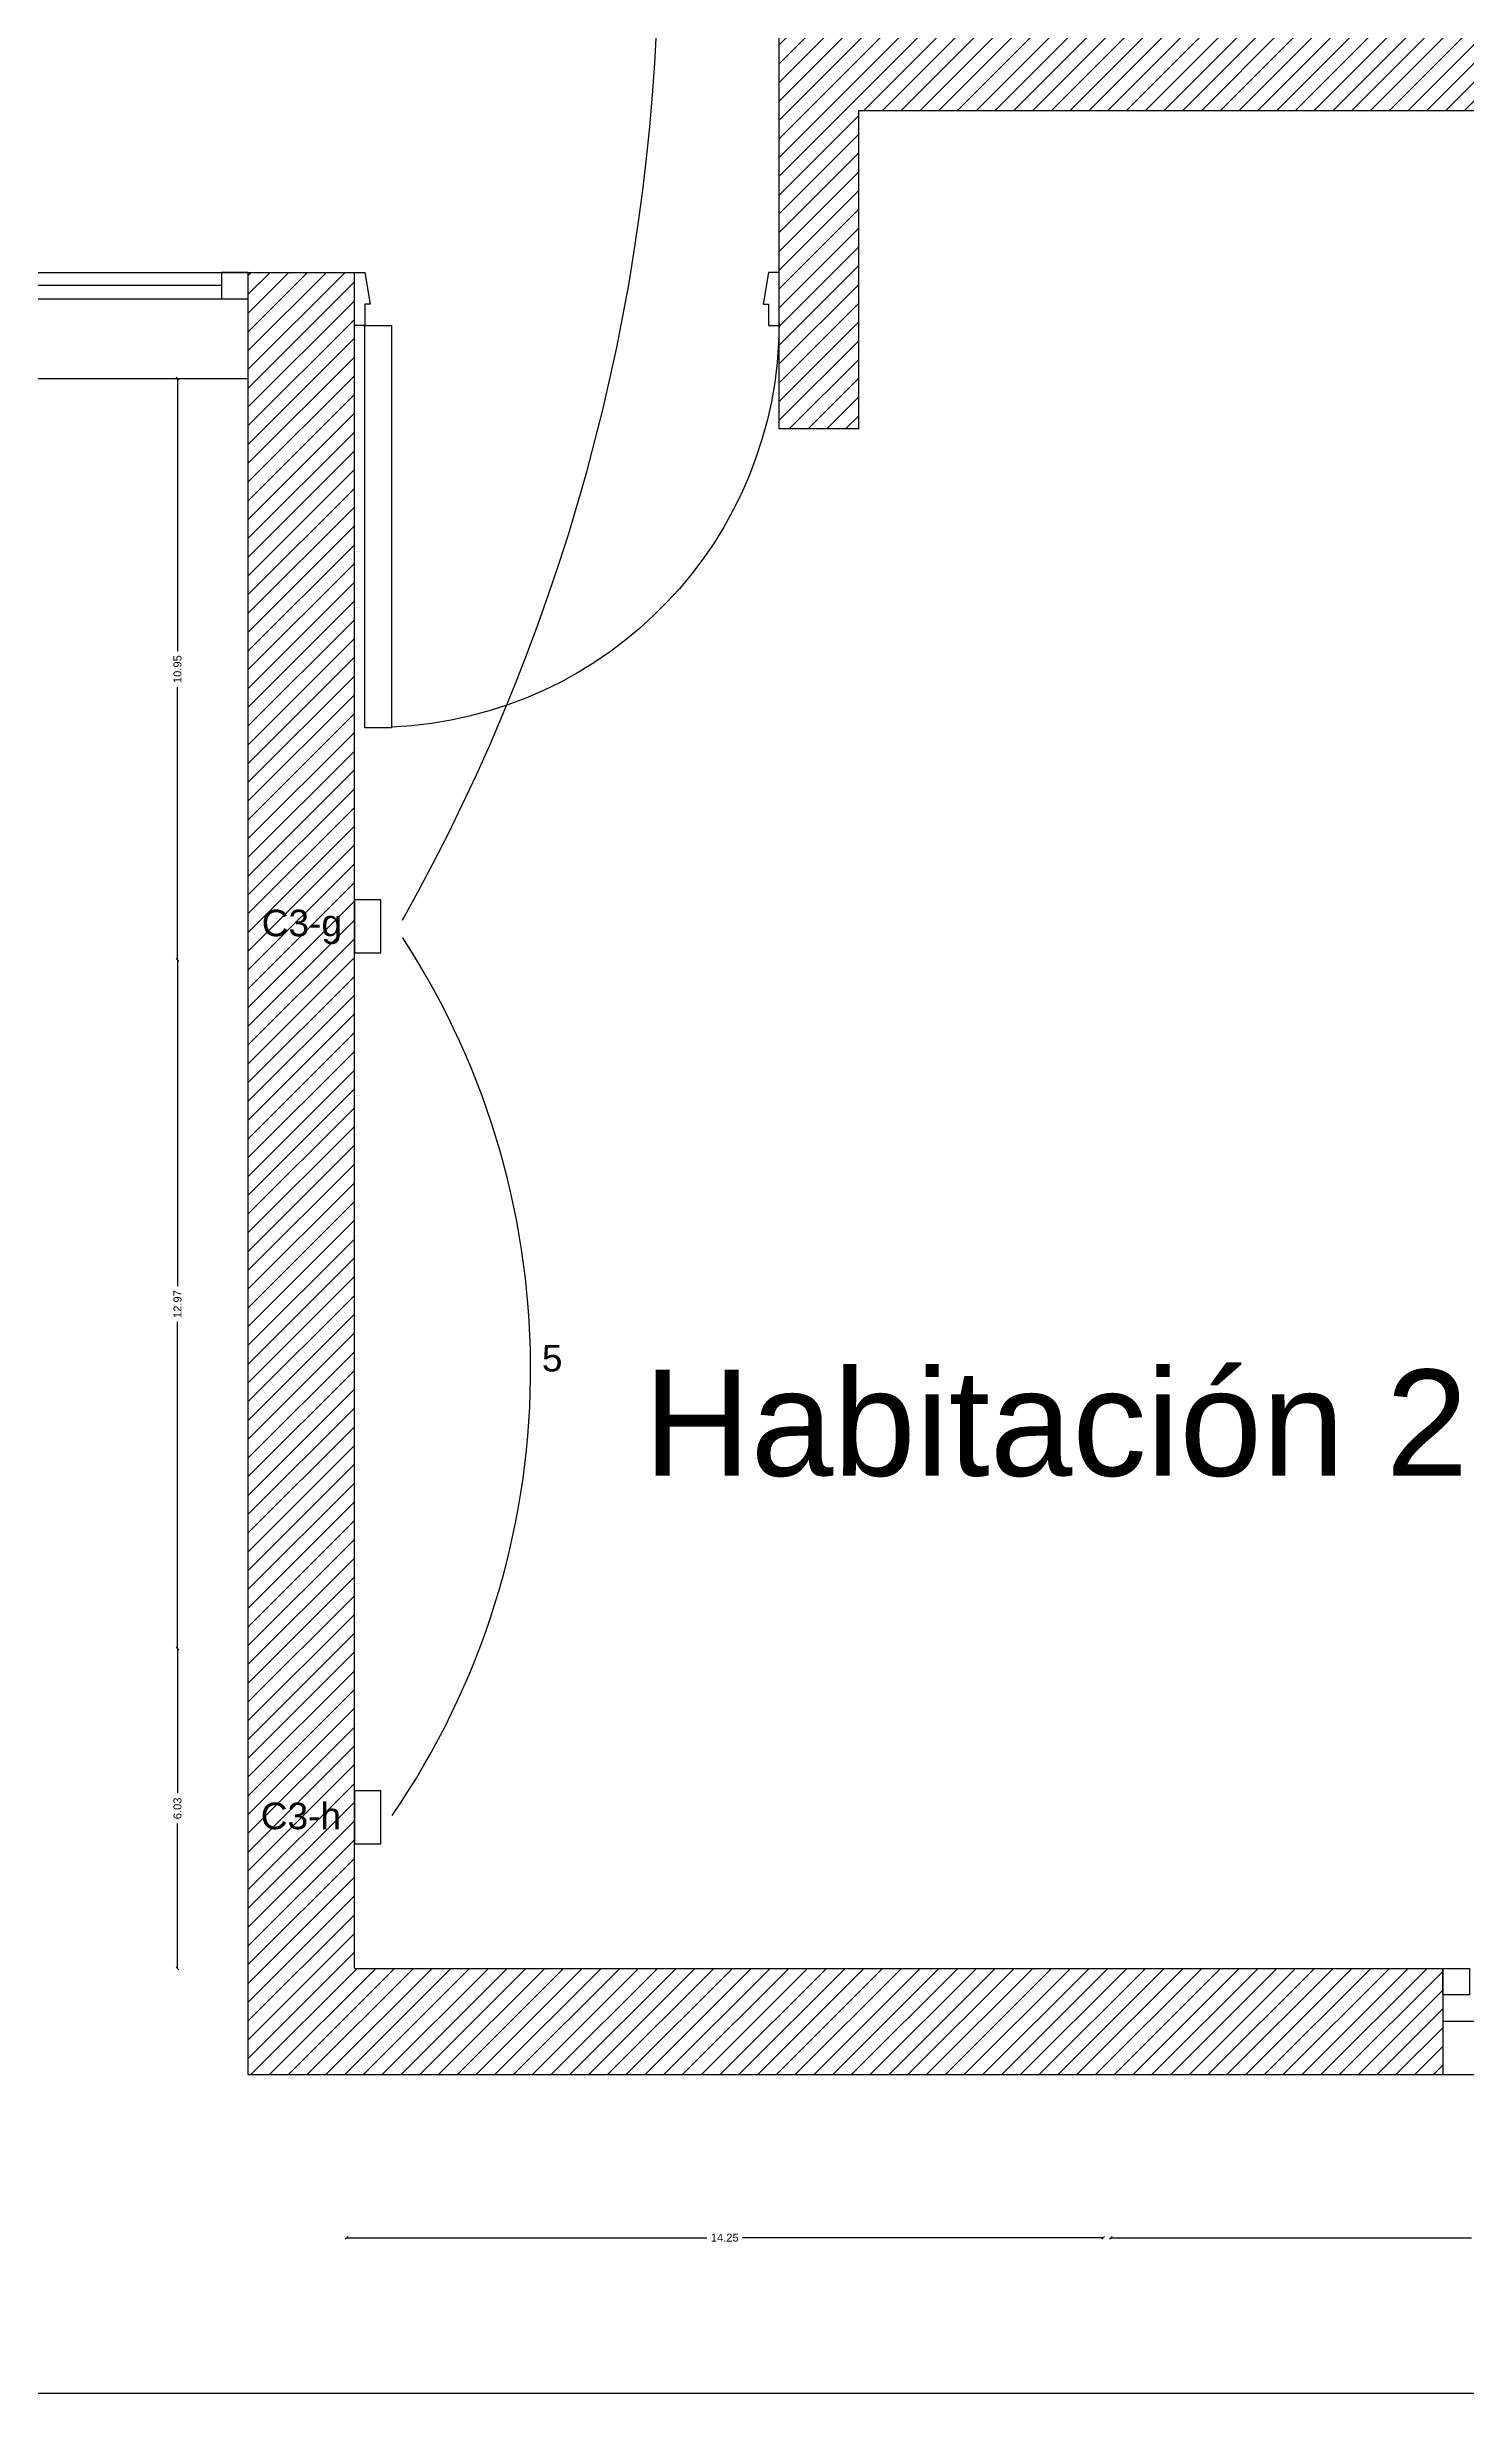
# Model space of a CAD drawing. Header units: millimetres. Extents: x -269 to 325, y -184 to 236.
# Drawn here: x 48.49 to 75.2, y -20.91 to 23.29 of the extents above; entities that cross this region are included whole.
import ezdxf

# ---------------------------------------------------------------- set-up
doc = ezdxf.new("R2010")
doc.units = ezdxf.units.MM
doc.layers.add('00 - COTAS E', color=142, linetype='Continuous', lineweight=0)
for name, color, linetype in [('01', 1, 'Continuous'), ('Cotas', 1, 'Continuous'), ('Equipamiento', 8, 'Continuous'), ('Hatch', 8, 'Continuous'), ('muros', 5, 'Continuous'), ('Vistas', 1, 'Continuous')]:
    doc.layers.add(name, color=color, linetype=linetype)
doc.styles.add('arial', font='arial.ttf', dxfattribs={"height": 0.15})
doc.styles.get("Standard").update_dxf_attribs({"font": 'arial.ttf'})
doc.dimstyles.new('cota50', dxfattribs={"dimtxt": 0.15, "dimasz": 0.05, "dimexe": 0, "dimexo": 0.2125, "dimgap": 0.09, "dimtad": 0, "dimzin": 0, "dimdsep": 46, "dimtxsty": 'arial', "dimblk": 'OBLIQUE', "dimcen": 0.09, "dimse1": 1, "dimse2": 1, "dimclrd": 1, "dimclre": 1, "dimclrt": 1, "dimadec": 0, "dimazin": 0, "dimtfac": 1, "dimtofl": 0, "dimtmove": 0, "dimatfit": 3, "dimldrblk": 'OBLIQUE', "dimfxl": 0, "dimtolj": 1, "dimtzin": 0, "dimarcsym": 0})
pattern_1 = [(45, (-1250.98112, -476.0581), (-0.176776695, 0.176776695), [])]

# ---------------------------------------------------------------- blocks, each defined once
blk = doc.blocks.new('V80')
blk.add_lwpolyline([(325.4869, 174.3022), (325.4869, 173.5444), (325.5369, 173.5444), (325.5369, 174.3022)], close=True)
for points in [[(325.4669, 173.4544), (325.4669, 173.4444), (325.4869, 173.4444), (325.4969, 173.5044), (325.4869, 173.5044), (325.4869, 173.5444), (325.4669, 173.5444), (325.4669, 173.5344)], [(326.2669, 173.4544), (326.2669, 173.4444), (326.2469, 173.4444), (326.2369, 173.5044), (326.2469, 173.5044), (326.2469, 173.5444), (326.2669, 173.5444), (326.2669, 173.5344)]]:
    blk.add_lwpolyline(points)
blk.add_arc((325.5045, 173.5392), 0.7624, 359.9701, 87.5655)
blk = doc.blocks.new('_Oblique')
at = {"layer": 'Cotas', "color": 0, "lineweight": -2}
blk.add_line((-0.5, -0.5), (0.5, 0.5), dxfattribs=at)
blk = doc.blocks.new('*D83')
at = {"layer": '00 - COTAS E', "color": 1, "lineweight": -2, "transparency": 16777216}
for p, q in [((50.95, -6.882), (50.95, -9.611)), ((50.95, -12.91), (50.95, -10.181))]:
    blk.add_line(p, q, dxfattribs=at)
at = {"layer": 'DEFPOINTS', "color": 0, "transparency": 16777216}
for p in [(54.748, -6.882), (50.95, -12.91), (54.748, -12.91)]:
    blk.add_point(p, dxfattribs=at)
at = {"layer": '00 - COTAS E', "color": 1, "lineweight": -2, "transparency": 16777216, "xscale": 0.05, "yscale": 0.05, "zscale": 0.05}
for p, rotation in [((50.95, -6.882), 90), ((50.95, -12.91), 270)]:
    blk.add_blockref('_Oblique', p, dxfattribs=dict(at, rotation=rotation))
at = {"layer": '00 - COTAS E', "color": 1, "transparency": 16777216, "insert": (50.95, -9.896), "char_height": 0.15, "attachment_point": 5, "rotation": 90, "style": 'arial'}
blk.add_mtext('\\A1;6.03', dxfattribs=at)
blk = doc.blocks.new('*D75')
at = {"layer": '00 - COTAS E', "color": 1, "lineweight": -2, "transparency": 16777216}
for p, q in [((50.95, 6.09), (50.95, -0.06)), ((50.95, -6.882), (50.95, -0.732))]:
    blk.add_line(p, q, dxfattribs=at)
at = {"layer": 'DEFPOINTS', "color": 0, "transparency": 16777216}
for p in [(50.95, 6.09), (54.748, 6.09), (54.748, -6.882)]:
    blk.add_point(p, dxfattribs=at)
at = {"layer": '00 - COTAS E', "color": 1, "lineweight": -2, "transparency": 16777216, "xscale": 0.05, "yscale": 0.05, "zscale": 0.05}
for p, rotation in [((50.95, 6.09), 90), ((50.95, -6.882), 270)]:
    blk.add_blockref('_Oblique', p, dxfattribs=dict(at, rotation=rotation))
at = {"layer": '00 - COTAS E', "color": 1, "transparency": 16777216, "insert": (50.95, -0.396), "char_height": 0.15, "attachment_point": 5, "rotation": 90, "style": 'arial'}
blk.add_mtext('\\A1;12.97', dxfattribs=at)
blk = doc.blocks.new('*D84')
at = {"layer": '00 - COTAS E', "color": 1, "lineweight": -2, "transparency": 16777216}
for p, q in [((50.95, 17.04), (50.95, 11.902)), ((50.95, 6.09), (50.95, 11.228))]:
    blk.add_line(p, q, dxfattribs=at)
at = {"layer": 'DEFPOINTS', "color": 0, "transparency": 16777216}
for p in [(50.95, 17.04), (52.281, 17.04), (54.748, 6.09)]:
    blk.add_point(p, dxfattribs=at)
at = {"layer": '00 - COTAS E', "color": 1, "lineweight": -2, "transparency": 16777216, "xscale": 0.05, "yscale": 0.05, "zscale": 0.05}
for p, rotation in [((50.95, 17.04), 90), ((50.95, 6.09), 270)]:
    blk.add_blockref('_Oblique', p, dxfattribs=dict(at, rotation=rotation))
at = {"layer": '00 - COTAS E', "color": 1, "transparency": 16777216, "insert": (50.95, 11.565), "char_height": 0.15, "attachment_point": 5, "rotation": 90, "style": 'arial'}
blk.add_mtext('\\A1;10.95', dxfattribs=at)
blk = doc.blocks.new('*D79')
at = {"layer": '00 - COTAS E', "color": 1, "lineweight": -2, "transparency": 16777216}
for p, q in [((54.131, -17.983), (60.919, -17.983)), ((68.381, -17.983), (61.592, -17.983))]:
    blk.add_line(p, q, dxfattribs=at)
at = {"layer": 'DEFPOINTS', "color": 0, "transparency": 16777216}
for p in [(54.131, -17.983), (54.131, -19.651), (68.381, -19.651)]:
    blk.add_point(p, dxfattribs=at)
at = {"layer": '00 - COTAS E', "color": 1, "lineweight": -2, "transparency": 16777216, "xscale": 0.05, "yscale": 0.05, "zscale": 0.05, "rotation": 180}
blk.add_blockref('_Oblique', (54.131, -17.983), dxfattribs=at)
at = {"layer": '00 - COTAS E', "color": 1, "lineweight": -2, "transparency": 16777216, "xscale": 0.05, "yscale": 0.05, "zscale": 0.05}
blk.add_blockref('_Oblique', (68.381, -17.983), dxfattribs=at)
at = {"layer": '00 - COTAS E', "color": 1, "transparency": 16777216, "insert": (61.256, -17.983), "char_height": 0.15, "attachment_point": 5, "style": 'arial'}
blk.add_mtext('\\A1;14.25', dxfattribs=at)
blk = doc.blocks.new('*D94')
at = {"layer": '00 - COTAS E', "color": 1, "lineweight": -2, "transparency": 16777216}
for p, q in [((68.531, -17.983), (75.319, -17.983)), ((82.781, -17.983), (75.993, -17.983))]:
    blk.add_line(p, q, dxfattribs=at)
at = {"layer": 'DEFPOINTS', "color": 0, "transparency": 16777216}
for p in [(68.531, -10.39), (82.781, -10.39), (82.781, -17.983)]:
    blk.add_point(p, dxfattribs=at)
at = {"layer": '00 - COTAS E', "color": 1, "lineweight": -2, "transparency": 16777216, "xscale": 0.05, "yscale": 0.05, "zscale": 0.05, "rotation": 180}
blk.add_blockref('_Oblique', (68.531, -17.983), dxfattribs=at)
at = {"layer": '00 - COTAS E', "color": 1, "lineweight": -2, "transparency": 16777216, "xscale": 0.05, "yscale": 0.05, "zscale": 0.05}
blk.add_blockref('_Oblique', (82.781, -17.983), dxfattribs=at)
at = {"layer": '00 - COTAS E', "color": 1, "transparency": 16777216, "insert": (75.656, -17.983), "char_height": 0.15, "attachment_point": 5, "style": 'arial'}
blk.add_mtext('\\A1;14.25', dxfattribs=at)

msp = doc.modelspace()

# ---------------------------------------------------------------- hatches: boundary and pattern name
at = {"layer": 'Hatch'}
h = msp.add_hatch(dxfattribs=at)
h.set_pattern_fill('ANSI31', color=256, scale=2, style=0)
h.set_pattern_definition(pattern_1)
h.paths.add_polyline_path([(83.781, 34.294), (82.781, 34.294), (82.781, 23.59), (63.781, 23.59), (63.781, 29.59), (62.281, 29.59), (62.281, 16.09), (63.781, 16.09), (63.781, 22.09), (82.781, 22.09), (82.781, 16.39), (82.781, -10.91), (82.781, -14.91), (83.781, -14.91)])
h = msp.add_hatch(dxfattribs=at)
h.set_pattern_fill('ANSI31', color=256, scale=2, style=0)
h.set_pattern_definition(pattern_1)
h.paths.add_polyline_path([(54.281, 19.04), (52.281, 19.04), (52.281, -14.91), (74.781, -14.91), (74.781, -12.91), (54.281, -12.91)])

# ---------------------------------------------------------------- linework, layer by layer
at = {"color": 7, "true_color": 0xffffff}
for p, q in [((54.781, 7.22), (54.281, 7.22)), ((54.281, 7.22), (54.281, 6.72)), ((54.781, 6.22), (54.781, 7.22)), ((54.281, 6.72), (54.281, 6.22)), ((54.281, 6.22), (54.781, 6.22)), ((54.781, -9.566), (54.281, -9.566)), ((54.281, -9.566), (54.281, -10.066)), ((54.781, -10.566), (54.781, -9.566)), ((54.281, -10.066), (54.281, -10.566)), ((54.281, -10.566), (54.781, -10.566))]:
    msp.add_line(p, q, dxfattribs=at)
at = {"color": 3}
for centre, radius, start, end in [((22.187, 25.32), 37.825, 330.7432, 29.4065), ((42.718, -1.615), 14.883, 325.5623, 33.046)]:
    msp.add_arc(centre, radius, start, end, dxfattribs=at)
at = {"layer": '01'}
for p, q in [((44.281, 19.04), (52.281, 19.04)), ((51.781, 18.79), (44.781, 18.79)), ((44.281, 18.54), (52.281, 18.54)), ((44.281, 17.04), (52.281, 17.04)), ((46.281, -20.91), (83.781, -20.91))]:
    msp.add_line(p, q, dxfattribs=at)
for points in [[(52.281, 18.54), (52.281, 19.04), (51.781, 19.04), (51.781, 18.54)], [(74.781, -13.41), (74.781, -12.91), (75.281, -12.91), (75.281, -13.41)]]:
    msp.add_lwpolyline(points, close=True, dxfattribs=at)
at = {"layer": 'muros'}
for p, q in [((62.281, 16.09), (62.281, 29.59)), ((63.781, 16.09), (63.781, 22.09)), ((63.781, 22.09), (82.781, 22.09)), ((52.281, 19.04), (54.281, 19.04)), ((52.281, -14.91), (52.281, 19.04)), ((54.281, -12.91), (54.281, 19.04)), ((63.781, 16.09), (62.281, 16.09)), ((54.281, -12.91), (74.781, -12.91)), ((74.781, -12.91), (74.781, -14.91)), ((52.281, -14.91), (74.781, -14.91))]:
    msp.add_line(p, q, dxfattribs=at)
at = {"layer": 'Vistas'}
for p, q in [((82.781, -13.91), (74.781, -13.91)), ((74.781, -14.91), (82.781, -14.91))]:
    msp.add_line(p, q, dxfattribs=at)

# ---------------------------------------------------------------- block references
at = {"layer": 'Equipamiento', "xscale": -10, "yscale": 10, "zscale": 10, "rotation": 180}
msp.add_blockref('V80', (-3200.388, 1753.484), dxfattribs=at)

# ---------------------------------------------------------------- texts
at = {"color": 3, "char_height": 0.5, "attachment_point": 1}
for s, insert in [('\\pxqc;C3-g', (52.494, 7.033)), ('\\pxqc;5', (57.208, -1.165)), ('\\pxqc;C3-h', (52.476, -9.788))]:
    msp.add_mtext_dynamic_manual_height_columns(s, width=1.59701, gutter_width=12.5, heights=[0], dxfattribs=dict(at, insert=insert))
at = {"layer": '01', "insert": (59.729, -1.631), "char_height": 2, "width": 16.82353, "attachment_point": 1, "style": 'arial'}
msp.add_mtext('Habitación 2', dxfattribs=at)

# ---------------------------------------------------------------- dimensions: what is measured, and where the dimension line sits
at = {"layer": '00 - COTAS E'}
for base, p1, p2, picture, middle in [((50.95, 17.04), (54.748, 6.09), (52.281, 17.04), '*D84', (50.95, 11.565)), ((50.95, 6.09), (54.748, -6.882), (54.748, 6.09), '*D75', (50.95, -0.396)), ((50.95, -12.91), (54.748, -6.882), (54.748, -12.91), '*D83', (50.95, -9.896))]:
    dim = msp.add_linear_dim(base=base, p1=p1, p2=p2, angle=90, dimstyle='cota50', dxfattribs=at)
    dim.commit()
    dim.dimension.update_dxf_attribs({"geometry": picture, "text_midpoint": middle})
dim = msp.add_linear_dim(base=(82.781, -17.983), p1=(68.531, -10.39), p2=(82.781, -10.39), dimstyle='cota50', dxfattribs=at)
dim.commit()
dim.dimension.update_dxf_attribs({"geometry": '*D94', "text_midpoint": (75.656, -17.983), "dimtype": 160})
dim = msp.add_linear_dim(base=(54.131, -17.983), p1=(68.381, -19.651), p2=(54.131, -19.651), dimstyle='cota50', dxfattribs=at)
dim.commit()
dim.dimension.update_dxf_attribs({"geometry": '*D79', "text_midpoint": (61.256, -17.983)})

doc.saveas('drawing.dxf')
